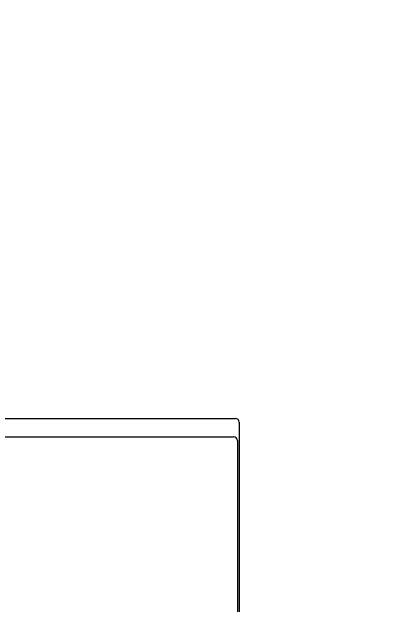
# Model space of a CAD drawing. Extents: x 1225654 to 1325654, y 924838 to 1022543.
# Drawn here: x 1271704 to 1275931, y 991271 to 997688 of the extents above; entities that cross this region are included whole.
import ezdxf

# ---------------------------------------------------------------- set-up
doc = ezdxf.new("R2010")
doc.units = 13

msp = doc.modelspace()

# ---------------------------------------------------------------- linework, layer by layer
for p, q in [((1270670.1, 993291), (1274120, 993291)), ((1274160, 993251), (1274160, 987082.7)), ((1270670.1, 993091), (1274100, 993091)), ((1274140, 993051), (1274140, 987079.4))]:
    msp.add_line(p, q)
msp.add_lwpolyline([(1260678.3, 924838.4), (1290630.1, 924838.4, 6.524121)], format="xyb", close=True)
msp.add_lwpolyline([(1260678.3, 924838.4), (1290630.1, 924838.4, 6.524121)], format="xyb", close=True)
for centre in [(1274120, 993251), (1274100, 993051)]:
    msp.add_arc(centre, 40, 0, 90)

doc.saveas('drawing.dxf')
